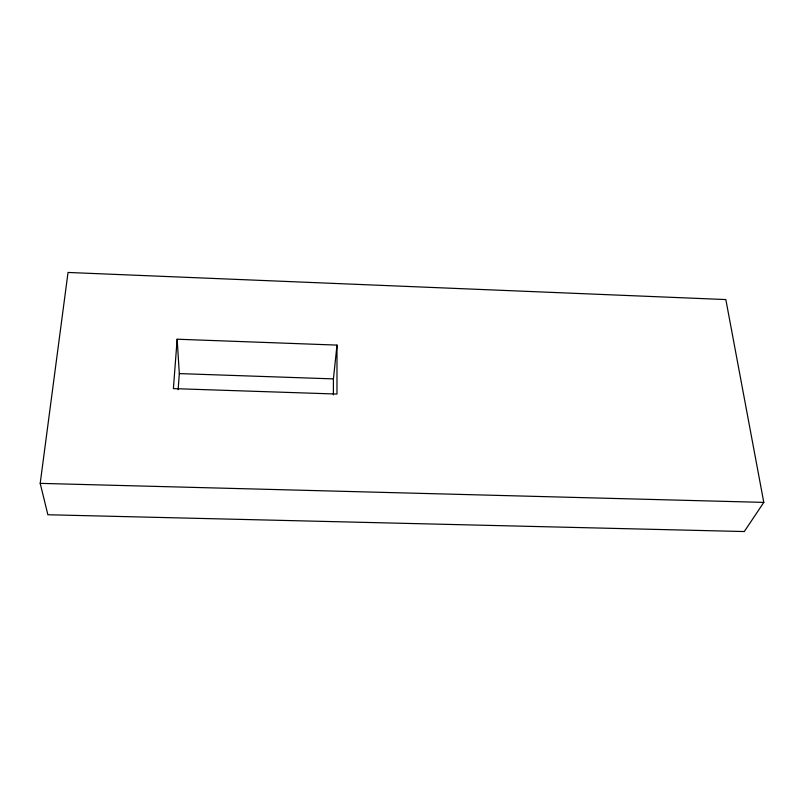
<?xml version="1.0" encoding="UTF-8"?>
<svg xmlns="http://www.w3.org/2000/svg" width="804" height="804" viewBox="0 0 804 804"><rect width="100%" height="100%" fill="white"/><g stroke="black" fill="none" stroke-linecap="round" stroke-linejoin="round"><path stroke-width="1.21" d="M336.997 345.097L336.976 394.05L173.393 388.613L177.151 339.218L336.997 345.097L333.419 378.895L333.389 394.864M178.136 389.709L179.322 373.599L177.151 339.218M40.2 483.365L68.028 272.455L725.841 299.57L763.8 502.399L744.283 531.544L47.878 514.751L40.2 483.365L763.8 502.399M179.322 373.599L333.419 378.895"/></g></svg>
